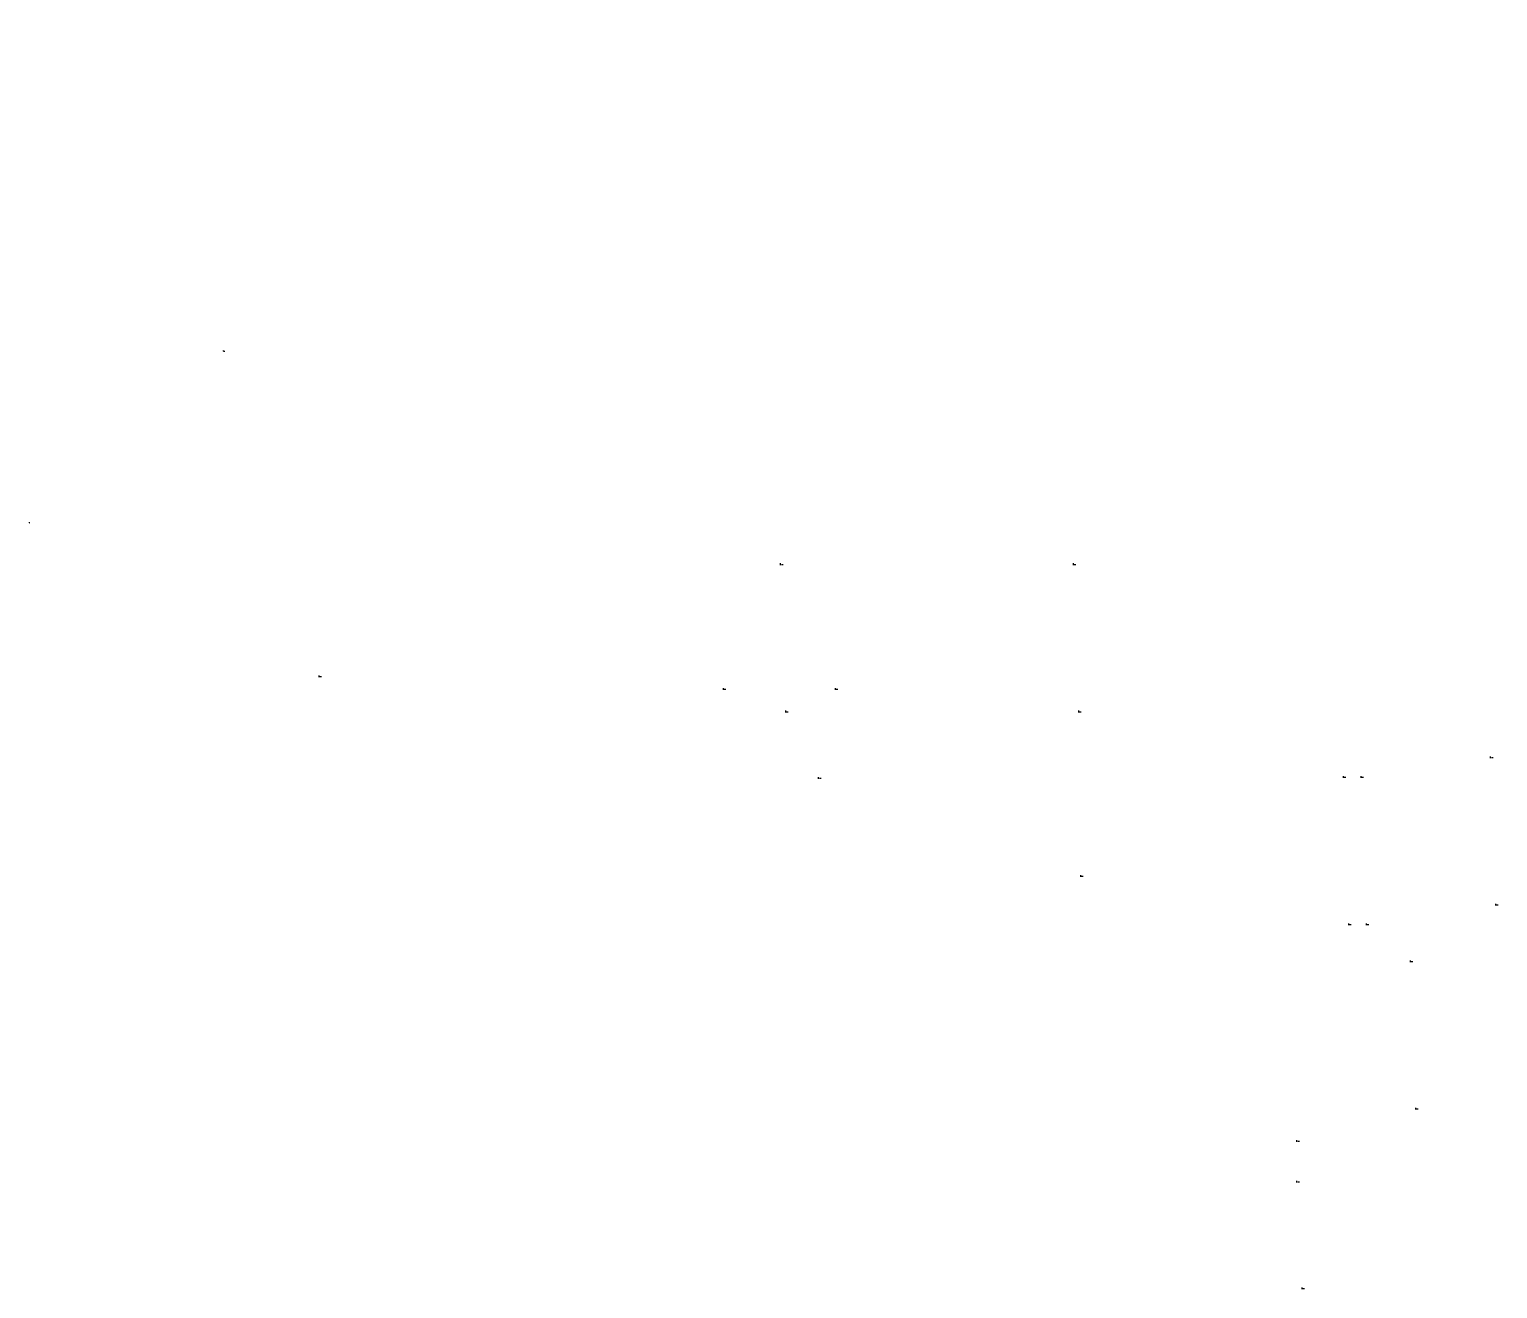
# Model space of a CAD drawing. Extents: x -202236 to 1002404, y -663931 to 1550022.
# Drawn here: x -89245 to 114876, y -195537 to -20577 of the extents above; entities that cross this region are included whole.
import ezdxf

# ---------------------------------------------------------------- set-up
doc = ezdxf.new("R2010")
doc.units = 0
for name, color, linetype in [('20剖面图$0$PUB_HATCH', 8, 'Continuous'), ('Fill', 8, 'Continuous'), ('IE-填充-JYZS', 7, 'Continuous')]:
    doc.layers.add(name, color=color, linetype=linetype)
pattern_1 = [(0, (-62272.43, -65274.2), (0, 349.25), [254, -95.25]), (90, (-62272.43, -65274.2), (-349.25, 2e-14), [254, -95.25])]

msp = doc.modelspace()

# ---------------------------------------------------------------- hatches: boundary and pattern name
at = {"layer": '20剖面图$0$PUB_HATCH'}
h = msp.add_hatch(dxfattribs=at)
h.set_pattern_fill('钢筋混凝土', color=256, scale=30, style=0)
h.set_pattern_definition([(45, (1537413.53, -601244.964), (-53.0330086, 53.0330086), []), (50, (1537413.53, -601244.96), (215.178055, -18.82564), [22.5, -247.5]), (355, (1537413.53, -601244.96), (-41.6254, 225.65764), [18, -198]), (100.4514, (1537431.46, -601246.53), (173.552815, 206.831863), [19.122057, -210.342634]), (46.1842, (1537413.53, -601184.96), (320.172315, -49.655704), [33.75, -371.25]), (96.6356, (1537440.2, -601189.1), (280.39881, 292.23536), [28.683086, -315.5139]), (351.1842, (1537413.53, -601184.96), (280.398584, 292.23558), [27, -297]), (21, (1537443.53, -601199.96), (179.072116, -120.785667), [22.5, -247.5]), (326, (1537443.53, -601199.96), (72.9946, 217.545014), [18, -198]), (71.4514, (1537458.45, -601210.03), (252.066789, 96.75915), [19.122057, -210.342634]), (37.5, (1537413.53, -601244.964), (3.6479566, 99.868156), [0, -195.6, 0, -201, 0, -198.75]), (7.5, (1537413.53, -601244.96), (78.920861, 118.3235136), [0, -114.6, 0, -191.1, 0, -75.75]), (327.5, (1537346.63, -601244.96), (160.146731, -6.7664615), [0, -75, 0, -234, 0, -310.5]), (317.5, (1537316.63, -601244.96), (174.955851, 30.031495), [0, -97.5, 0, -155.4, 0, -220.5])])
h.paths.add_polyline_path([(-61517.96, -20577.5), (-61517.96, -20607.51), (-61511.73, -20607.51)])
at = {"layer": 'Fill', "ltscale": 1000}
h = msp.add_hatch(dxfattribs=at)
h.set_pattern_fill('ANGLE', scale=100)
h.set_pattern_definition([(0, (-89245.4, -89133.83), (0, 349.25), [254, -95.25]), (90, (-89245.4, -89133.83), (-349.25, 2e-14), [254, -95.25])])
h.paths.add_polyline_path([(-89165.4, -89043.83), (-89245.4, -89043.83), (-89245.4, -89133.83), (-89165.4, -89133.83)])
h.paths.add_polyline_path([(-89169.4, -89047.83), (-89169.4, -89129.83), (-89241.4, -89129.83), (-89241.4, -89047.83)], flags=16)
h = msp.add_hatch(dxfattribs=at)
h.set_pattern_fill('ANGLE', scale=100)
h.set_pattern_definition([(0, (15198.54, -94911.13), (0, 349.25), [254, -95.25]), (90, (15198.54, -94911.13), (-349.25, 2e-14), [254, -95.25])])
h.paths.add_polyline_path([(15448.54, -94761.13), (15440.54, -94761.13), (15440.54, -94833.88), (15206.54, -94833.88), (15206.54, -94761.13), (15198.54, -94761.13), (15198.54, -94911.13), (15206.54, -94911.13), (15206.54, -94838.38), (15440.54, -94838.38), (15440.54, -94911.13), (15448.54, -94911.13)])
h = msp.add_hatch(dxfattribs=at)
h.set_pattern_fill('ANGLE', scale=100)
h.set_pattern_definition([(0, (55913.57, -94911.13), (0, 349.25), [254, -95.25]), (90, (55913.57, -94911.13), (-349.25, 2e-14), [254, -95.25])])
h.paths.add_polyline_path([(56163.57, -94761.13), (56155.57, -94761.13), (56155.57, -94833.88), (55921.57, -94833.88), (55921.57, -94761.13), (55913.57, -94761.13), (55913.57, -94911.13), (55921.57, -94911.13), (55921.57, -94838.38), (56155.57, -94838.38), (56155.57, -94911.13), (56163.57, -94911.13)])
h = msp.add_hatch(dxfattribs=at)
h.set_pattern_fill('ANGLE', scale=100)
h.set_pattern_definition([(0, (-48948.74, -110477.8), (0, 349.25), [254, -95.25]), (90, (-48948.74, -110477.8), (-349.25, 2e-14), [254, -95.25])])
h.paths.add_polyline_path([(-48698.74, -110327.79), (-48706.74, -110327.79), (-48706.74, -110400.54), (-48940.74, -110400.54), (-48940.74, -110327.79), (-48948.74, -110327.79), (-48948.74, -110477.79), (-48940.74, -110477.79), (-48940.74, -110405.04), (-48706.74, -110405.04), (-48706.74, -110477.79), (-48698.74, -110477.79)])
h = msp.add_hatch(dxfattribs=at)
h.set_pattern_fill('ANGLE', scale=100)
h.set_pattern_definition([(0, (7233.14, -112239.4), (0, 349.25), [254, -95.25]), (90, (7233.14, -112239.4), (-349.25, 2e-14), [254, -95.25])])
h.paths.add_polyline_path([(7483.14, -112089.38), (7475.14, -112089.38), (7475.14, -112162.13), (7241.14, -112162.13), (7241.14, -112089.38), (7233.14, -112089.38), (7233.14, -112239.38), (7241.14, -112239.38), (7241.14, -112166.63), (7475.14, -112166.63), (7475.14, -112239.38), (7483.14, -112239.38)])
h = msp.add_hatch(dxfattribs=at)
h.set_pattern_fill('ANGLE', scale=100)
h.set_pattern_definition([(0, (22806.94, -112239.4), (0, 349.25), [254, -95.25]), (90, (22806.94, -112239.4), (-349.25, 2e-14), [254, -95.25])])
h.paths.add_polyline_path([(23056.94, -112089.38), (23048.94, -112089.38), (23048.94, -112162.13), (22814.94, -112162.13), (22814.94, -112089.38), (22806.94, -112089.38), (22806.94, -112239.38), (22814.94, -112239.38), (22814.94, -112166.63), (23048.94, -112166.63), (23048.94, -112239.38), (23056.94, -112239.38)])
h = msp.add_hatch(dxfattribs=at)
h.set_pattern_fill('ANGLE', scale=100)
h.set_pattern_definition([(0, (15927.35, -115376.44), (0, 349.25), [254, -95.25]), (90, (15927.35, -115376.44), (-349.25, 2e-14), [254, -95.25])])
h.paths.add_polyline_path([(16177.35, -115226.44), (16169.35, -115226.44), (16169.35, -115299.19), (15935.35, -115299.19), (15935.35, -115226.44), (15927.35, -115226.44), (15927.35, -115376.44), (15935.35, -115376.44), (15935.35, -115303.69), (16169.35, -115303.69), (16169.35, -115376.44), (16177.35, -115376.44)])
h = msp.add_hatch(dxfattribs=at)
h.set_pattern_fill('ANGLE', scale=100)
h.set_pattern_definition([(0, (56642.37, -115376.44), (0, 349.25), [254, -95.25]), (90, (56642.37, -115376.44), (-349.25, 2e-14), [254, -95.25])])
h.paths.add_polyline_path([(56892.37, -115226.44), (56884.37, -115226.44), (56884.37, -115299.19), (56650.37, -115299.19), (56650.37, -115226.44), (56642.37, -115226.44), (56642.37, -115376.44), (56650.37, -115376.44), (56650.37, -115303.69), (56884.37, -115303.69), (56884.37, -115376.44), (56892.37, -115376.44)])
h = msp.add_hatch(dxfattribs=at)
h.set_pattern_fill('ANGLE', scale=100)
h.set_pattern_definition([(0, (113896.88, -121764.36), (0, 349.25), [254, -95.25]), (90, (113896.88, -121764.36), (-349.25, 2e-14), [254, -95.25])])
h.paths.add_polyline_path([(114146.88, -121614.36), (114138.88, -121614.36), (114138.88, -121687.11), (113904.88, -121687.11), (113904.88, -121614.36), (113896.88, -121614.36), (113896.88, -121764.36), (113904.88, -121764.36), (113904.88, -121691.61), (114138.88, -121691.61), (114138.88, -121764.36), (114146.88, -121764.36)])
h = msp.add_hatch(dxfattribs=at)
h.set_pattern_fill('ANGLE', scale=100)
h.set_pattern_definition([(0, (20475.02, -124611.24), (0, 349.25), [254, -95.25]), (90, (20475.02, -124611.24), (-349.25, 2e-14), [254, -95.25])])
h.paths.add_polyline_path([(20725.02, -124461.24), (20717.02, -124461.24), (20717.02, -124533.99), (20483.02, -124533.99), (20483.02, -124461.24), (20475.02, -124461.24), (20475.02, -124611.24), (20483.02, -124611.24), (20483.02, -124538.49), (20717.02, -124538.49), (20717.02, -124611.24), (20725.02, -124611.24)])
h = msp.add_hatch(dxfattribs=at)
h.set_pattern_fill('ANGLE', scale=100)
h.set_pattern_definition([(0, (93447.3, -124488.75), (0, 349.25), [254, -95.25]), (90, (93447.3, -124488.75), (-349.25, 2e-14), [254, -95.25])])
h.paths.add_polyline_path([(93697.31, -124338.75), (93689.31, -124338.75), (93689.31, -124411.5), (93455.31, -124411.5), (93455.31, -124338.75), (93447.31, -124338.75), (93447.31, -124488.75), (93455.31, -124488.75), (93455.31, -124416), (93689.31, -124416), (93689.31, -124488.75), (93697.31, -124488.75)])
h = msp.add_hatch(dxfattribs=at)
h.set_pattern_fill('ANGLE', scale=100)
h.set_pattern_definition([(0, (95900.07, -124488.75), (0, 349.25), [254, -95.25]), (90, (95900.07, -124488.75), (-349.25, 2e-14), [254, -95.25])])
h.paths.add_polyline_path([(96150.07, -124338.75), (96142.07, -124338.75), (96142.07, -124411.5), (95908.07, -124411.5), (95908.07, -124338.75), (95900.07, -124338.75), (95900.07, -124488.75), (95908.07, -124488.75), (95908.07, -124416), (96142.07, -124416), (96142.07, -124488.75), (96150.07, -124488.75)])
h = msp.add_hatch(dxfattribs=at)
h.set_pattern_fill('ANGLE', scale=100)
h.set_pattern_definition([(0, (56928.03, -138231.8), (0, 349.25), [254, -95.25]), (90, (56928.03, -138231.8), (-349.25, 2e-14), [254, -95.25])])
h.paths.add_polyline_path([(57178.03, -138081.79), (57170.03, -138081.79), (57170.03, -138154.54), (56936.03, -138154.54), (56936.03, -138081.79), (56928.03, -138081.79), (56928.03, -138231.79), (56936.03, -138231.79), (56936.03, -138159.04), (57170.03, -138159.04), (57170.03, -138231.79), (57178.03, -138231.79)])
h = msp.add_hatch(dxfattribs=at)
h.set_pattern_fill('ANGLE', scale=100)
h.set_pattern_definition([(0, (114625.7, -142229.68), (0, 349.25), [254, -95.25]), (90, (114625.7, -142229.68), (-349.25, 2e-14), [254, -95.25])])
h.paths.add_polyline_path([(114875.69, -142079.68), (114867.69, -142079.68), (114867.69, -142152.43), (114633.69, -142152.43), (114633.69, -142079.68), (114625.69, -142079.68), (114625.69, -142229.68), (114633.69, -142229.68), (114633.69, -142156.93), (114867.69, -142156.93), (114867.69, -142229.68), (114875.69, -142229.68)])
h = msp.add_hatch(dxfattribs=at)
h.set_pattern_fill('ANGLE', scale=100)
h.set_pattern_definition([(0, (94176.12, -144954.06), (0, 349.25), [254, -95.25]), (90, (94176.12, -144954.06), (-349.25, 2e-14), [254, -95.25])])
h.paths.add_polyline_path([(94426.12, -144804.06), (94418.12, -144804.06), (94418.12, -144876.81), (94184.12, -144876.81), (94184.12, -144804.06), (94176.12, -144804.06), (94176.12, -144954.06), (94184.12, -144954.06), (94184.12, -144881.31), (94418.12, -144881.31), (94418.12, -144954.06), (94426.12, -144954.06)])
h = msp.add_hatch(dxfattribs=at)
h.set_pattern_fill('ANGLE', scale=100)
h.set_pattern_definition([(0, (96628.88, -144954.06), (0, 349.25), [254, -95.25]), (90, (96628.88, -144954.06), (-349.25, 2e-14), [254, -95.25])])
h.paths.add_polyline_path([(96878.88, -144804.06), (96870.88, -144804.06), (96870.88, -144876.81), (96636.88, -144876.81), (96636.88, -144804.06), (96628.88, -144804.06), (96628.88, -144954.06), (96636.88, -144954.06), (96636.88, -144881.31), (96870.88, -144881.31), (96870.88, -144954.06), (96878.88, -144954.06)])
h = msp.add_hatch(dxfattribs=at)
h.set_pattern_fill('ANGLE', scale=100)
h.set_pattern_definition([(0, (102755.2, -150105.18), (0, 349.25), [254, -95.25]), (90, (102755.2, -150105.18), (-349.25, 2e-14), [254, -95.25])])
h.paths.add_polyline_path([(103005.22, -149955.18), (102997.22, -149955.18), (102997.22, -150027.93), (102763.22, -150027.93), (102763.22, -149955.18), (102755.22, -149955.18), (102755.22, -150105.18), (102763.22, -150105.18), (102763.22, -150032.43), (102997.22, -150032.43), (102997.22, -150105.18), (103005.22, -150105.18)])
h = msp.add_hatch(dxfattribs=at)
h.set_pattern_fill('ANGLE', scale=100)
h.set_pattern_definition([(0, (103484.02, -170570.5), (0, 349.25), [254, -95.25]), (90, (103484.02, -170570.5), (-349.25, 2e-14), [254, -95.25])])
h.paths.add_polyline_path([(103734.02, -170420.5), (103726.02, -170420.5), (103726.02, -170493.25), (103492.02, -170493.25), (103492.02, -170420.5), (103484.02, -170420.5), (103484.02, -170570.5), (103492.02, -170570.5), (103492.02, -170497.75), (103726.02, -170497.75), (103726.02, -170570.5), (103734.02, -170570.5)])
h = msp.add_hatch(dxfattribs=at)
h.set_pattern_fill('ANGLE', scale=100)
h.set_pattern_definition([(0, (86974.28, -175072.13), (0, 349.25), [254, -95.25]), (90, (86974.28, -175072.13), (-349.25, 2e-14), [254, -95.25])])
h.paths.add_polyline_path([(87224.28, -174922.13), (87216.28, -174922.13), (87216.28, -174994.88), (86982.28, -174994.88), (86982.28, -174922.13), (86974.28, -174922.13), (86974.28, -175072.13), (86982.28, -175072.13), (86982.28, -174999.38), (87216.28, -174999.38), (87216.28, -175072.13), (87224.28, -175072.13)])
h = msp.add_hatch(dxfattribs=at)
h.set_pattern_fill('ANGLE', scale=100)
h.set_pattern_definition([(0, (86974.28, -180690.66), (0, 349.25), [254, -95.25]), (90, (86974.28, -180690.66), (-349.25, 2e-14), [254, -95.25])])
h.paths.add_polyline_path([(87224.28, -180540.66), (87216.28, -180540.66), (87216.28, -180613.41), (86982.28, -180613.41), (86982.28, -180540.66), (86974.28, -180540.66), (86974.28, -180690.66), (86982.28, -180690.66), (86982.28, -180617.91), (87216.28, -180617.91), (87216.28, -180690.66), (87224.28, -180690.66)])
h = msp.add_hatch(dxfattribs=at)
h.set_pattern_fill('ANGLE', scale=100)
h.set_pattern_definition([(0, (87703.1, -195537.44), (0, 349.25), [254, -95.25]), (90, (87703.1, -195537.44), (-349.25, 2e-14), [254, -95.25])])
h.paths.add_polyline_path([(87953.09, -195387.44), (87945.09, -195387.44), (87945.09, -195460.19), (87711.09, -195460.19), (87711.09, -195387.44), (87703.09, -195387.44), (87703.09, -195537.44), (87711.09, -195537.44), (87711.09, -195464.69), (87945.09, -195464.69), (87945.09, -195537.44), (87953.09, -195537.44)])
at = {"layer": 'IE-填充-JYZS', "ltscale": 1000}
h = msp.add_hatch(dxfattribs=at)
h.set_pattern_fill('ANGLE', color=256, scale=100)
h.set_pattern_definition(pattern_1)
h.paths.add_polyline_path([(-62072.42, -65194.19), (-62272.43, -65194.19), (-62272.43, -65274.19), (-62072.42, -65274.19)])
h.paths.add_polyline_path([(-62268.43, -65270.19), (-62268.43, -65198.19), (-62076.42, -65198.19), (-62076.42, -65270.19)], flags=16)
h = msp.add_hatch(dxfattribs=at)
h.set_pattern_fill('ANGLE', color=256, scale=100)
h.set_pattern_definition(pattern_1)
h.paths.add_polyline_path([(-62268.43, -65198.19), (-62076.42, -65198.19), (-62076.42, -65270.19), (-62268.43, -65270.19)], flags=16)
h.paths.add_polyline_path([(-62272.43, -65194.19), (-62072.42, -65194.19), (-62072.42, -65274.19), (-62272.43, -65274.19)])
h = msp.add_hatch(dxfattribs=at)
h.set_pattern_fill('ANGLE', color=256, scale=100)
h.set_pattern_definition(pattern_1)
h.paths.add_polyline_path([(-62072.42, -65194.19), (-62272.43, -65194.19), (-62272.43, -65274.19), (-62072.42, -65274.19)])
h.paths.add_polyline_path([(-62268.43, -65270.19), (-62268.43, -65198.19), (-62076.42, -65198.19), (-62076.42, -65270.19)], flags=16)
h = msp.add_hatch(dxfattribs=at)
h.set_pattern_fill('ANGLE', color=256, scale=100)
h.set_pattern_definition([(0, (-62264.43, -65274.2), (0, 349.25), [254, -95.25]), (90, (-62264.43, -65274.2), (-349.25, 2e-14), [254, -95.25])])
h.paths.add_polyline_path([(-62080.42, -65270.19), (-62264.43, -65270.19), (-62264.43, -65274.19), (-62080.42, -65274.19)])

doc.saveas('drawing.dxf')
